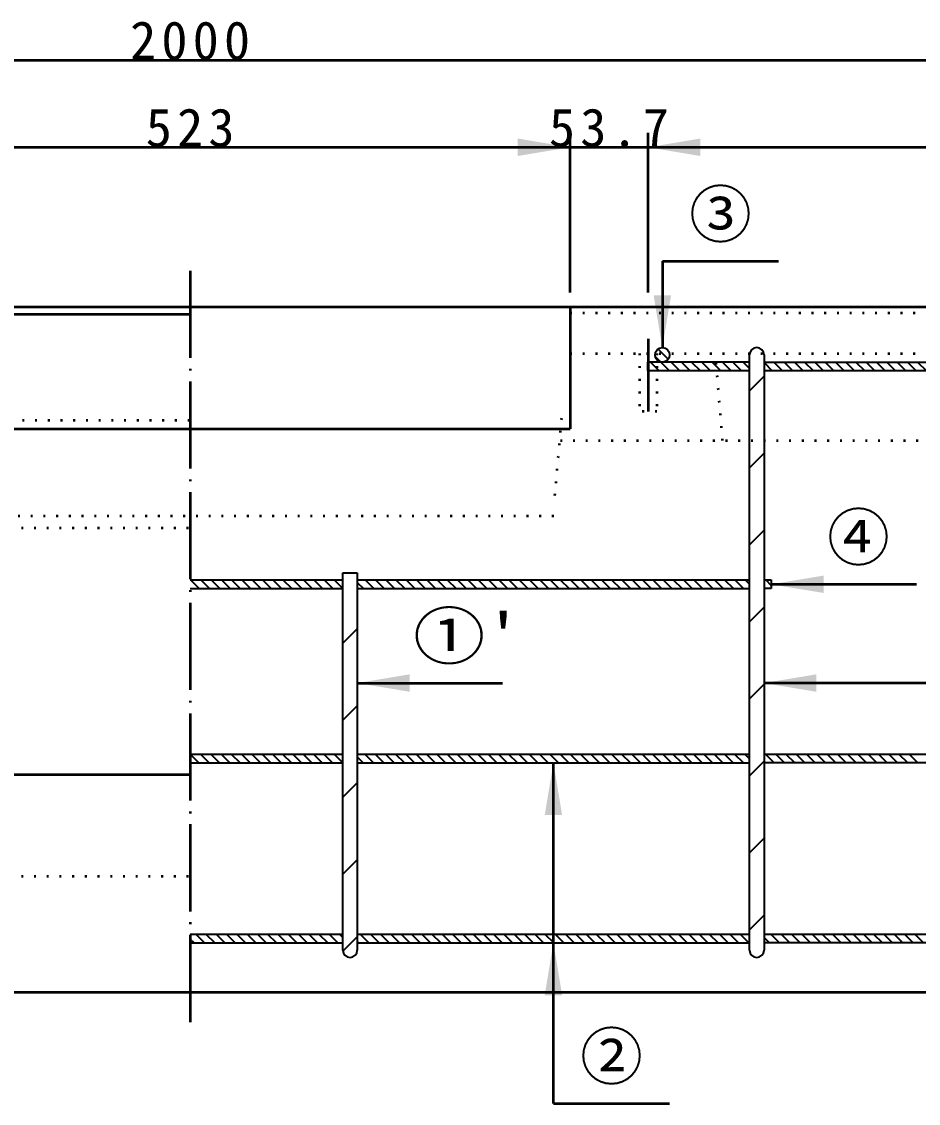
# Model space of a CAD drawing. Units: millimetres, scale not verified. Extents: x -2102 to 2102, y -1485 to 1485.
# Drawn here: x 716 to 1333, y -445 to 300 of the extents above; entities that cross this region are included whole.
import ezdxf
from ezdxf.enums import TextEntityAlignment as Align

# ---------------------------------------------------------------- set-up
doc = ezdxf.new("R2010")
doc.units = ezdxf.units.MM
doc.header["$LTSCALE"] = 5
doc.linetypes.add('DOTTED', pattern=[1.75, 0.25, -1.5])
doc.linetypes.add('LONG_DASHED_DOTTED', pattern=[15.25, 12, -1.5, 0.25, -1.5])
doc.layers.add('0-0_V-nasSTD', color=7, linetype='Continuous', lineweight=35)
doc.layers.add('0-1_0', color=7, linetype='Continuous', lineweight=50)
doc.styles.add('ＭＳ ゴシック', font='')
doc.styles.get('ＭＳ ゴシック').set_extended_font_data('MS Gothic')

msp = doc.modelspace()

# ---------------------------------------------------------------- linework, layer by layer
at = {"layer": '0-0_V-nasSTD', "lineweight": 50}
for p, q in [((1156.576, 135.366), (1156.576, 75.866)), ((946.576, -155.143), (1046.576, -155.143)), ((1934.576, -155.143), (1226.576, -155.143)), ((1081.576, -444.634), (1081.576, -210.134))]:
    msp.add_line(p, q, dxfattribs=at)
at = {"layer": '0-0_V-nasSTD'}
for p, q in [((1153.59, 74.876), (1160.586, 67.88)), ((1151.72, 69.675), (1155.385, 66.01)), ((1216.576, -339.134), (1216.576, 70.866)), ((1226.576, 70.866), (1226.576, -339.134)), ((1216.576, 65.866), (1146.576, 65.866)), ((1146.576, 60.677), (1147.387, 59.866)), ((1148.458, 65.866), (1154.458, 59.866)), ((1155.529, 65.866), (1161.529, 59.866)), ((1162.6, 65.866), (1168.6, 59.866)), ((1169.671, 65.866), (1175.671, 59.866)), ((1176.742, 65.866), (1182.742, 59.866)), ((1183.813, 65.866), (1189.813, 59.866)), ((1190.884, 65.866), (1196.884, 59.866)), ((1197.955, 65.866), (1203.955, 59.866)), ((1205.026, 65.866), (1211.026, 59.866)), ((1212.097, 65.866), (1216.576, 61.387)), ((1226.576, 65.866), (1436.576, 65.866)), ((1226.576, 65.53), (1232.24, 59.866)), ((1436.576, 59.866), (1226.576, 59.866)), ((1233.311, 65.866), (1239.311, 59.866)), ((1240.382, 65.866), (1246.382, 59.866)), ((1247.453, 65.866), (1253.453, 59.866)), ((1254.524, 65.866), (1260.524, 59.866)), ((1261.595, 65.866), (1267.595, 59.866)), ((1268.666, 65.866), (1274.666, 59.866)), ((1275.737, 65.866), (1281.737, 59.866)), ((1282.808, 65.866), (1288.808, 59.866)), ((1289.879, 65.866), (1295.879, 59.866)), ((1296.95, 65.866), (1302.95, 59.866)), ((1304.021, 65.866), (1310.021, 59.866)), ((1311.092, 65.866), (1317.092, 59.866)), ((1318.163, 65.866), (1324.163, 59.866)), ((1325.234, 65.866), (1331.234, 59.866)), ((1332.306, 65.866), (1338.306, 59.866)), ((1216.576, 46.213), (1226.576, 56.213)), ((1216.576, -6.82), (1226.576, 3.18)), ((1216.576, -59.853), (1226.576, -49.853)), ((936.576, -339.134), (936.576, -79.134)), ((936.576, -79.134), (946.576, -79.134)), ((946.576, -79.134), (946.576, -339.134)), ((831.576, -84.134), (936.576, -84.134)), ((831.767, -84.134), (837.767, -90.134)), ((838.838, -84.134), (844.838, -90.134)), ((845.909, -84.134), (851.909, -90.134)), ((852.981, -84.134), (858.981, -90.134)), ((860.052, -84.134), (866.052, -90.134)), ((867.123, -84.134), (873.123, -90.134)), ((874.194, -84.134), (880.194, -90.134)), ((881.265, -84.134), (887.265, -90.134)), ((888.336, -84.134), (894.336, -90.134)), ((895.407, -84.134), (901.407, -90.134)), ((902.478, -84.134), (908.478, -90.134)), ((909.549, -84.134), (915.549, -90.134)), ((916.62, -84.134), (922.62, -90.134)), ((923.691, -84.134), (929.691, -90.134)), ((930.762, -84.134), (936.576, -89.948)), ((946.576, -84.134), (1216.576, -84.134)), ((946.576, -85.806), (950.904, -90.134)), ((951.975, -84.134), (957.975, -90.134)), ((959.047, -84.134), (965.047, -90.134)), ((966.118, -84.134), (972.118, -90.134)), ((973.189, -84.134), (979.189, -90.134)), ((980.26, -84.134), (986.26, -90.134)), ((987.331, -84.134), (993.331, -90.134)), ((994.402, -84.134), (1000.402, -90.134)), ((1001.473, -84.134), (1007.473, -90.134)), ((1008.544, -84.134), (1014.544, -90.134)), ((1015.615, -84.134), (1021.615, -90.134)), ((1022.686, -84.134), (1028.686, -90.134)), ((1029.757, -84.134), (1035.757, -90.134)), ((1036.828, -84.134), (1042.828, -90.134)), ((1043.899, -84.134), (1049.899, -90.134)), ((1050.97, -84.134), (1056.97, -90.134)), ((1058.041, -84.134), (1064.041, -90.134)), ((1065.113, -84.134), (1071.113, -90.134)), ((1072.184, -84.134), (1078.184, -90.134)), ((1079.255, -84.134), (1085.255, -90.134)), ((1086.326, -84.134), (1092.326, -90.134)), ((1093.397, -84.134), (1099.397, -90.134)), ((1100.468, -84.134), (1106.468, -90.134)), ((1107.539, -84.134), (1113.539, -90.134)), ((1114.61, -84.134), (1120.61, -90.134)), ((1121.681, -84.134), (1127.681, -90.134)), ((1128.752, -84.134), (1134.752, -90.134)), ((1135.823, -84.134), (1141.823, -90.134)), ((1142.894, -84.134), (1148.894, -90.134)), ((1149.965, -84.134), (1155.965, -90.134)), ((1157.036, -84.134), (1163.036, -90.134)), ((1164.107, -84.134), (1170.107, -90.134)), ((1171.179, -84.134), (1177.179, -90.134)), ((1178.25, -84.134), (1184.25, -90.134)), ((1185.321, -84.134), (1191.321, -90.134)), ((1192.392, -84.134), (1198.392, -90.134)), ((1199.463, -84.134), (1205.463, -90.134)), ((1206.534, -84.134), (1212.534, -90.134)), ((1213.605, -84.134), (1216.576, -87.105)), ((1226.576, -84.134), (1231.576, -84.134)), ((1227.747, -84.134), (1231.576, -87.963)), ((1231.576, -84.134), (1231.576, -90.134)), ((831.576, -90.134), (936.576, -90.134)), ((946.576, -90.134), (1216.576, -90.134)), ((1231.576, -90.134), (1226.576, -90.134)), ((1216.576, -112.886), (1226.576, -102.886)), ((936.576, -127.721), (946.576, -117.721)), ((1216.576, -165.919), (1226.576, -155.919)), ((936.576, -180.754), (946.576, -170.754)), ((831.576, -204.134), (936.576, -204.134)), ((831.576, -204.151), (837.559, -210.134)), ((838.63, -204.134), (844.63, -210.134)), ((845.701, -204.134), (851.701, -210.134)), ((852.772, -204.134), (858.772, -210.134)), ((859.843, -204.134), (865.843, -210.134)), ((866.914, -204.134), (872.914, -210.134)), ((873.986, -204.134), (879.986, -210.134)), ((881.057, -204.134), (887.057, -210.134)), ((888.128, -204.134), (894.128, -210.134)), ((895.199, -204.134), (901.199, -210.134)), ((902.27, -204.134), (908.27, -210.134)), ((909.341, -204.134), (915.341, -210.134)), ((916.412, -204.134), (922.412, -210.134)), ((923.483, -204.134), (929.483, -210.134)), ((930.554, -204.134), (936.554, -210.134)), ((946.576, -204.134), (1216.576, -204.134)), ((946.576, -206.014), (950.696, -210.134)), ((951.767, -204.134), (957.767, -210.134)), ((958.838, -204.134), (964.838, -210.134)), ((965.909, -204.134), (971.909, -210.134)), ((972.981, -204.134), (978.981, -210.134)), ((980.052, -204.134), (986.052, -210.134)), ((987.123, -204.134), (993.123, -210.134)), ((994.194, -204.134), (1000.194, -210.134)), ((1001.265, -204.134), (1007.265, -210.134)), ((1008.336, -204.134), (1014.336, -210.134)), ((1015.407, -204.134), (1021.407, -210.134)), ((1022.478, -204.134), (1028.478, -210.134)), ((1029.549, -204.134), (1035.549, -210.134)), ((1036.62, -204.134), (1042.62, -210.134)), ((1043.691, -204.134), (1049.691, -210.134)), ((1050.762, -204.134), (1056.762, -210.134)), ((1057.833, -204.134), (1063.833, -210.134)), ((1064.904, -204.134), (1070.904, -210.134)), ((1071.975, -204.134), (1077.975, -210.134)), ((1079.047, -204.134), (1085.047, -210.134)), ((1086.118, -204.134), (1092.118, -210.134)), ((1093.189, -204.134), (1099.189, -210.134)), ((1100.26, -204.134), (1106.26, -210.134)), ((1107.331, -204.134), (1113.331, -210.134)), ((1114.402, -204.134), (1120.402, -210.134)), ((1121.473, -204.134), (1127.473, -210.134)), ((1128.544, -204.134), (1134.544, -210.134)), ((1135.615, -204.134), (1141.615, -210.134)), ((1142.686, -204.134), (1148.686, -210.134)), ((1149.757, -204.134), (1155.757, -210.134)), ((1156.828, -204.134), (1162.828, -210.134)), ((1163.899, -204.134), (1169.899, -210.134)), ((1170.97, -204.134), (1176.97, -210.134)), ((1178.041, -204.134), (1184.041, -210.134)), ((1185.113, -204.134), (1191.113, -210.134)), ((1192.184, -204.134), (1198.184, -210.134)), ((1199.255, -204.134), (1205.255, -210.134)), ((1206.326, -204.134), (1212.326, -210.134)), ((1213.397, -204.134), (1216.576, -207.313)), ((1226.576, -204.134), (1436.576, -204.134)), ((1227.539, -204.134), (1233.539, -210.134)), ((1234.61, -204.134), (1240.61, -210.134)), ((1241.681, -204.134), (1247.681, -210.134)), ((1248.752, -204.134), (1254.752, -210.134)), ((1255.823, -204.134), (1261.823, -210.134)), ((1262.894, -204.134), (1268.894, -210.134)), ((1269.965, -204.134), (1275.965, -210.134)), ((1277.036, -204.134), (1283.036, -210.134)), ((1284.107, -204.134), (1290.107, -210.134)), ((1291.179, -204.134), (1297.179, -210.134)), ((1298.25, -204.134), (1304.25, -210.134)), ((1305.321, -204.134), (1311.321, -210.134)), ((1312.392, -204.134), (1318.392, -210.134)), ((1319.463, -204.134), (1325.463, -210.134)), ((1326.534, -204.134), (1332.534, -210.134)), ((831.576, -210.134), (936.576, -210.134)), ((946.576, -210.134), (1216.576, -210.134)), ((1216.576, -218.952), (1226.576, -208.952)), ((1436.576, -210.134), (1226.576, -210.134)), ((936.576, -233.787), (946.576, -223.787)), ((1216.576, -271.985), (1226.576, -261.985)), ((936.576, -286.82), (946.576, -276.82)), ((1216.576, -325.018), (1226.576, -315.018)), ((831.576, -328.134), (936.576, -328.134)), ((831.576, -331.43), (834.28, -334.134)), ((831.576, -334.134), (936.576, -334.134)), ((835.351, -328.134), (841.351, -334.134)), ((842.422, -328.134), (848.422, -334.134)), ((849.493, -328.134), (855.493, -334.134)), ((856.564, -328.134), (862.564, -334.134)), ((863.635, -328.134), (869.635, -334.134)), ((870.706, -328.134), (876.706, -334.134)), ((877.777, -328.134), (883.777, -334.134)), ((884.848, -328.134), (890.848, -334.134)), ((891.92, -328.134), (897.92, -334.134)), ((898.991, -328.134), (904.991, -334.134)), ((906.062, -328.134), (912.062, -334.134)), ((913.133, -328.134), (919.133, -334.134)), ((920.204, -328.134), (926.204, -334.134)), ((927.275, -328.134), (933.275, -334.134)), ((934.346, -328.134), (936.576, -330.364)), ((936.621, -339.807), (946.576, -329.853)), ((946.576, -328.134), (1216.576, -328.134)), ((946.576, -333.293), (947.417, -334.134)), ((946.576, -334.134), (1216.576, -334.134)), ((948.488, -328.134), (954.488, -334.134)), ((955.559, -328.134), (961.559, -334.134)), ((962.63, -328.134), (968.63, -334.134)), ((969.701, -328.134), (975.701, -334.134)), ((976.772, -328.134), (982.772, -334.134)), ((983.843, -328.134), (989.843, -334.134)), ((990.914, -328.134), (996.914, -334.134)), ((997.986, -328.134), (1003.986, -334.134)), ((1005.057, -328.134), (1011.057, -334.134)), ((1012.128, -328.134), (1018.128, -334.134)), ((1019.199, -328.134), (1025.199, -334.134)), ((1026.27, -328.134), (1032.27, -334.134)), ((1033.341, -328.134), (1039.341, -334.134)), ((1040.412, -328.134), (1046.412, -334.134)), ((1047.483, -328.134), (1053.483, -334.134)), ((1054.554, -328.134), (1060.554, -334.134)), ((1061.625, -328.134), (1067.625, -334.134)), ((1068.696, -328.134), (1074.696, -334.134)), ((1075.767, -328.134), (1081.767, -334.134)), ((1082.838, -328.134), (1088.838, -334.134)), ((1089.909, -328.134), (1095.909, -334.134)), ((1096.981, -328.134), (1102.981, -334.134)), ((1104.052, -328.134), (1110.052, -334.134)), ((1111.123, -328.134), (1117.123, -334.134)), ((1118.194, -328.134), (1124.194, -334.134)), ((1125.265, -328.134), (1131.265, -334.134)), ((1132.336, -328.134), (1138.336, -334.134)), ((1139.407, -328.134), (1145.407, -334.134)), ((1146.478, -328.134), (1152.478, -334.134)), ((1153.549, -328.134), (1159.549, -334.134)), ((1160.62, -328.134), (1166.62, -334.134)), ((1167.691, -328.134), (1173.691, -334.134)), ((1174.762, -328.134), (1180.762, -334.134)), ((1181.833, -328.134), (1187.833, -334.134)), ((1188.904, -328.134), (1194.904, -334.134)), ((1195.975, -328.134), (1201.975, -334.134)), ((1203.047, -328.134), (1209.047, -334.134)), ((1210.118, -328.134), (1216.118, -334.134)), ((1226.576, -328.134), (1436.576, -328.134)), ((1226.576, -330.45), (1230.26, -334.134)), ((1436.576, -334.134), (1226.576, -334.134)), ((1231.331, -328.134), (1237.331, -334.134)), ((1238.402, -328.134), (1244.402, -334.134)), ((1245.473, -328.134), (1251.473, -334.134)), ((1252.544, -328.134), (1258.544, -334.134)), ((1259.615, -328.134), (1265.615, -334.134)), ((1266.686, -328.134), (1272.686, -334.134)), ((1273.757, -328.134), (1279.757, -334.134)), ((1280.828, -328.134), (1286.828, -334.134)), ((1287.899, -328.134), (1293.899, -334.134)), ((1294.97, -328.134), (1300.97, -334.134)), ((1302.041, -328.134), (1308.041, -334.134)), ((1309.113, -328.134), (1315.113, -334.134)), ((1316.184, -328.134), (1322.184, -334.134)), ((1323.255, -328.134), (1329.255, -334.134)), ((1330.326, -328.134), (1336.326, -334.134))]:
    msp.add_line(p, q, dxfattribs=at)
msp.add_lwpolyline([(1216.576, 59.866), (1146.576, 59.866), (1146.576, 65.866)], dxfattribs=at)
msp.add_circle((1156.576, 70.866), 5, dxfattribs=at)
for centre, start, end in [((1221.576, 70.866), 0, 180), ((941.576, -339.134), 180, 0), ((1221.576, -339.134), 180, 0)]:
    msp.add_arc(centre, 5, start, end, dxfattribs=at)
for points in [[(1057.076, 207.866), (1057.076, 219.866), (1093.076, 213.866)], [(1146.776, 213.866), (1182.776, 207.866), (1182.776, 219.866)], [(1150.576, 111.866), (1156.576, 75.866), (1162.576, 111.866)], [(1231.576, -87.134), (1267.576, -93.134), (1267.576, -81.134)], [(946.576, -155.143), (982.576, -161.143), (982.576, -149.143)], [(1226.576, -155.143), (1262.576, -161.143), (1262.576, -149.143)], [(1075.576, -246.134), (1081.576, -210.134), (1087.576, -246.134)], [(1075.576, -370.134), (1081.576, -334.134), (1087.576, -370.134)]]:
    msp.add_solid(points, dxfattribs=at)
at = {"layer": '0-1_0'}
for p, q in [((-168.424, 273.866), (1831.576, 273.866)), ((1093.076, 113.866), (1093.076, 223.866)), ((1146.776, 113.866), (1146.776, 223.866)), ((570.076, 213.866), (1093.076, 213.866)), ((1093.076, 213.866), (1146.776, 213.866)), ((1146.776, 213.866), (1777.876, 213.866)), ((1156.576, 135.366), (1236.576, 135.366)), ((570.076, 103.866), (1093.076, 103.866)), ((570.076, 98.866), (831.576, 98.866)), ((1093.076, 103.866), (1831.576, 103.866)), ((1093.076, 103.866), (1093.076, 19.866)), ((570.076, 19.866), (1093.076, 19.866)), ((1231.576, -87.134), (1331.576, -87.134)), ((-48.424, -218.134), (831.576, -218.134)), ((-168.424, -368.134), (1831.576, -368.134)), ((1081.576, -444.634), (1161.576, -444.634))]:
    msp.add_line(p, q, dxfattribs=at)
at = {"layer": '0-1_0', "linetype": 'LONG_DASHED_DOTTED'}
for p, q in [((831.576, 128.866), (831.576, -393.134)), ((1146.776, 81.866), (1146.776, 31.866))]:
    msp.add_line(p, q, dxfattribs=at)
at = {"layer": '0-1_0', "linetype": 'DOTTED'}
for p, q in [((1093.076, 99.866), (1831.576, 99.866)), ((1093.076, 71.866), (1831.576, 71.866)), ((1140.776, 71.866), (1140.776, 31.866)), ((1152.776, 71.866), (1152.776, 31.866)), ((1198.076, 11.866), (1193.076, 71.866)), ((1152.776, 31.866), (1140.776, 31.866)), ((576.076, 25.866), (831.576, 25.866)), ((1087.076, 27.366), (1081.817, -32.746)), ((1086.376, 11.866), (1831.576, 11.866)), ((1081.817, -40.246), (581.335, -40.246)), ((-168.424, -48.134), (831.576, -48.134)), ((-168.424, -288.134), (831.576, -288.134))]:
    msp.add_line(p, q, dxfattribs=at)

# ---------------------------------------------------------------- texts
at = {"layer": '0-0_V-nasSTD', "style": 'ＭＳ ゴシック'}
for s, p in [('③', (1174.976, 142.366)), ('④', (1269.976, -80.134)), ('②', (1099.976, -437.634))]:
    msp.add_text(s, height=31.67, dxfattribs=at).set_placement(p, align=Align.BOTTOM_LEFT)
at = {"layer": '0-0_V-nasSTD', "style": 'ＭＳ ゴシック', "width": 1.15}
msp.add_text("①'", height=31.67, dxfattribs=at).set_placement((984.976, -148.143), align=Align.BOTTOM_LEFT)
at = {"layer": '0-0_V-nasSTD', "char_height": 26.39, "attachment_point": 7, "style": 'ＭＳ ゴシック'}
for s, insert in [('\\T1.2;2000', (790.176, 273.866)), ('\\T1.2;523', (800.976, 213.866)), ('\\T1.2;53.7', (1078.526, 213.866))]:
    msp.add_mtext(s, dxfattribs=dict(at, insert=insert))

doc.saveas('drawing.dxf')
